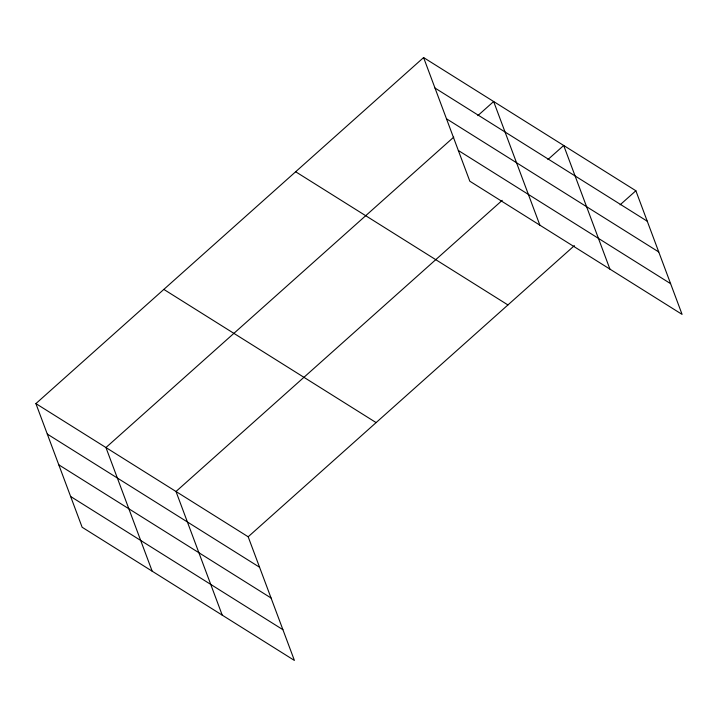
<?xml version="1.0" encoding="UTF-8"?>
<svg xmlns="http://www.w3.org/2000/svg" width="718" height="718" viewBox="0 0 718 718"><rect width="100%" height="100%" fill="white"/><g stroke="black" fill="none" stroke-linecap="round" stroke-linejoin="round"><path stroke-width="1.08" d="M35.9 403.597L248.177 536.786L294.407 660.434L82.13 527.245L35.9 403.597L423.593 57.566L635.87 190.755L682.1 314.403L469.823 181.214L423.593 57.566M453.767 137.111L105.95 447.547L152.18 571.196M477.865 115.607L493.643 101.516L539.873 225.165M502.223 200.34L176 491.498L222.23 615.146M547.915 159.558L563.693 145.476L609.923 269.115M248.177 536.786L574.391 245.628M620.083 204.845L635.87 190.755M434.982 88.036L647.259 221.225M446.479 118.784L658.756 251.973M458.326 150.466L670.603 283.655M295.654 171.755L507.931 304.944M163.839 289.408L376.115 422.597M47.289 434.067L259.566 567.247M58.786 464.815L271.063 598.004M70.633 496.497L282.91 629.686"/></g></svg>
